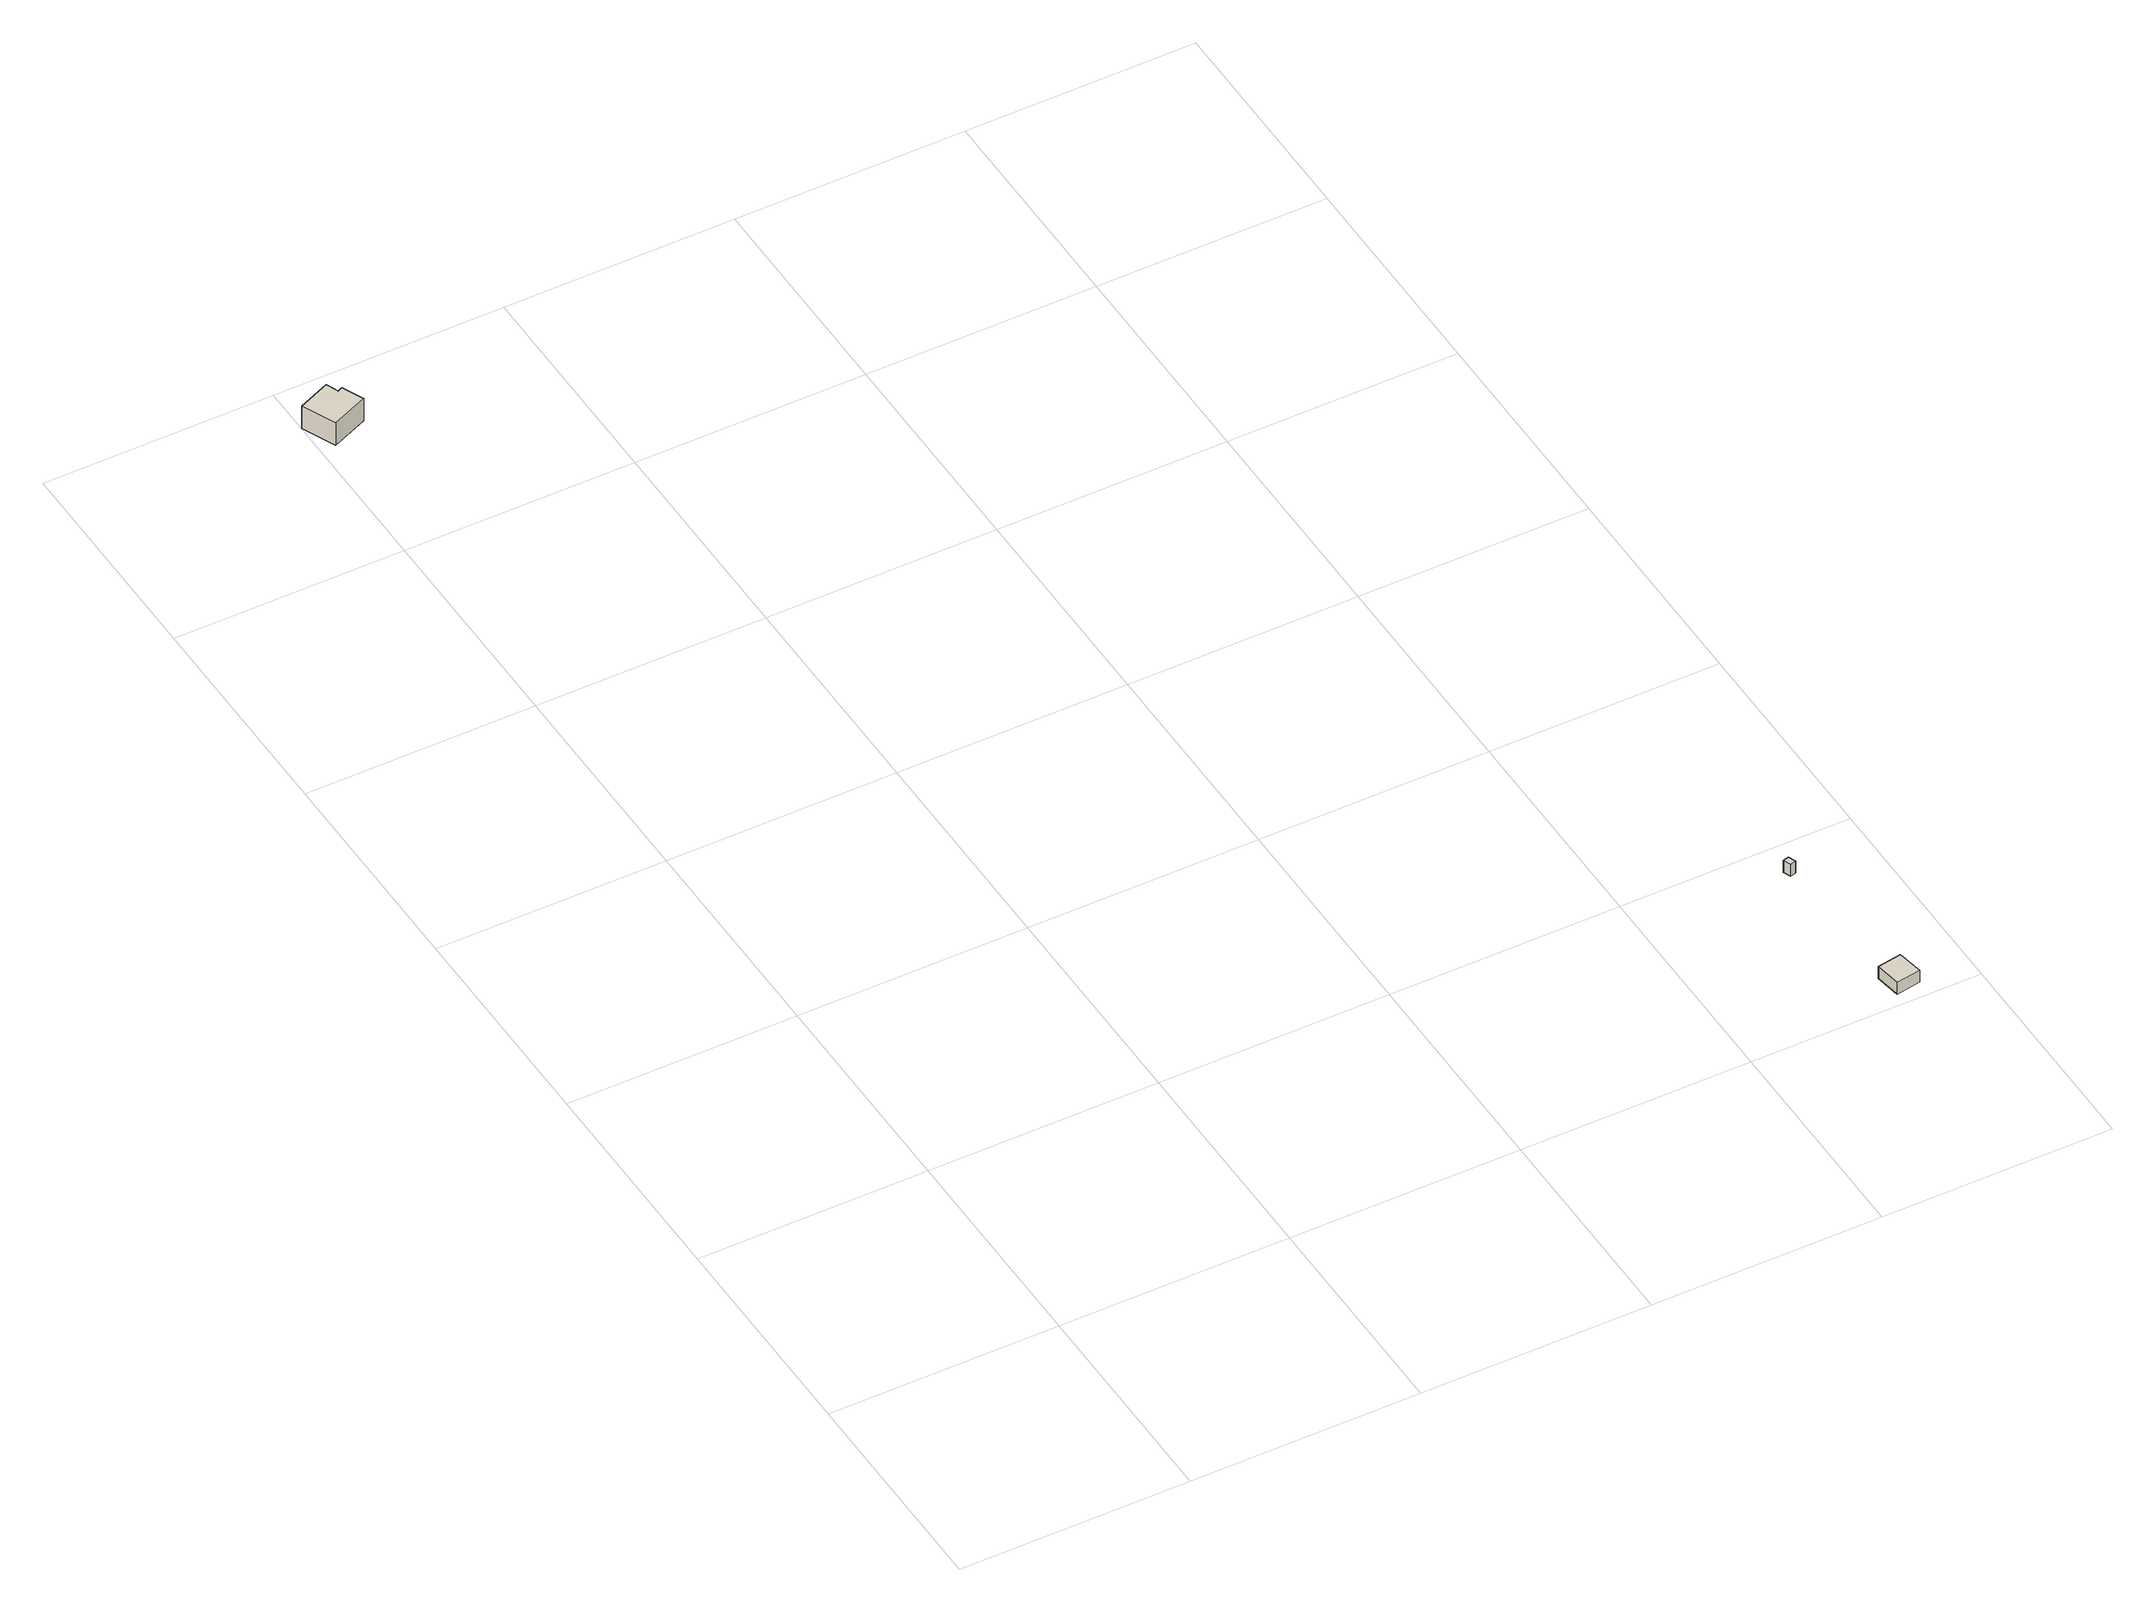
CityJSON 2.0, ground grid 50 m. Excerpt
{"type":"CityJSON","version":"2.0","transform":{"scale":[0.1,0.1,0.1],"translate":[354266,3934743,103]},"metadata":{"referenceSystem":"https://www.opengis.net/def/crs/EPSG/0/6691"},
"CityObjects":{
"building1":{"type":"Building","attributes":{"usage":"413","measuredHeight":6.6,"storeysAboveGround":2,"BuildingIDAttribute.prefecture":"14","BuildingIDAttribute.city":"14152","BuildingDetailAttribute.totalFloorArea":110.55,"BuildingDetailAttribute.buildingFootprintArea":55.27,"BuildingDetailAttribute.buildingStructureType":"601","BuildingDetailAttribute.buildingStructureOrgType":"1","BuildingDetailAttribute.orgUsage":"30","BuildingDetailAttribute.surveyYear":2015},"geometry":[{"type":"Solid","lod":"1","boundaries":[[[[0,1,2,3,4,5]],[[4,6,7,5]],[[3,8,6,4]],[[2,9,8,3]],[[1,10,9,2]],[[0,11,10,1]],[[5,7,11,0]],[[6,8,9,10,11,7]]]]}]},
"building2":{"type":"Building","attributes":{"usage":"402","storeysAboveGround":1,"BuildingIDAttribute.prefecture":"14","BuildingIDAttribute.city":"14153","BuildingDetailAttribute.totalFloorArea":31.53,"BuildingDetailAttribute.buildingFootprintArea":31.53,"BuildingDetailAttribute.buildingStructureType":"610","BuildingDetailAttribute.buildingStructureOrgType":"2","BuildingDetailAttribute.orgUsage":"101","BuildingDetailAttribute.surveyYear":2015},"geometry":[{"type":"Solid","lod":"1","boundaries":[[[[12,13,14,15]],[[14,16,17,15]],[[13,18,16,14]],[[12,19,18,13]],[[15,17,19,12]],[[16,18,19,17]]]]}]},
"building3":{"type":"Building","attributes":{"BuildingIDAttribute.prefecture":"14","BuildingIDAttribute.city":"14153","BuildingDetailAttribute.surveyYear":2015},"geometry":[{"type":"Solid","lod":"1","boundaries":[[[[20,21,22,23]],[[22,24,25,23]],[[21,26,24,22]],[[20,27,26,21]],[[23,25,27,20]],[[24,26,27,25]]]]}]}
},
"vertices":[
[82,2896,7],[92,2901,7],[113,2854,7],[33,2820,7],[1,2893,7],[71,2923,7],[1,2893,64],[71,2923,64],[33,2820,64],[113,2854,64],[92,2901,64],[82,2896,64],
[1814,66,27],[1867,75,27],[1877,18,27],[1823,9,27],[1877,18,57],[1823,9,57],[1867,75,57],[1814,66,57],
[1809,392,31],[1803,409,31],[1816,413,31],[1822,396,31],[1816,413,61],[1822,396,61],[1803,409,61],[1809,392,61]
]}
